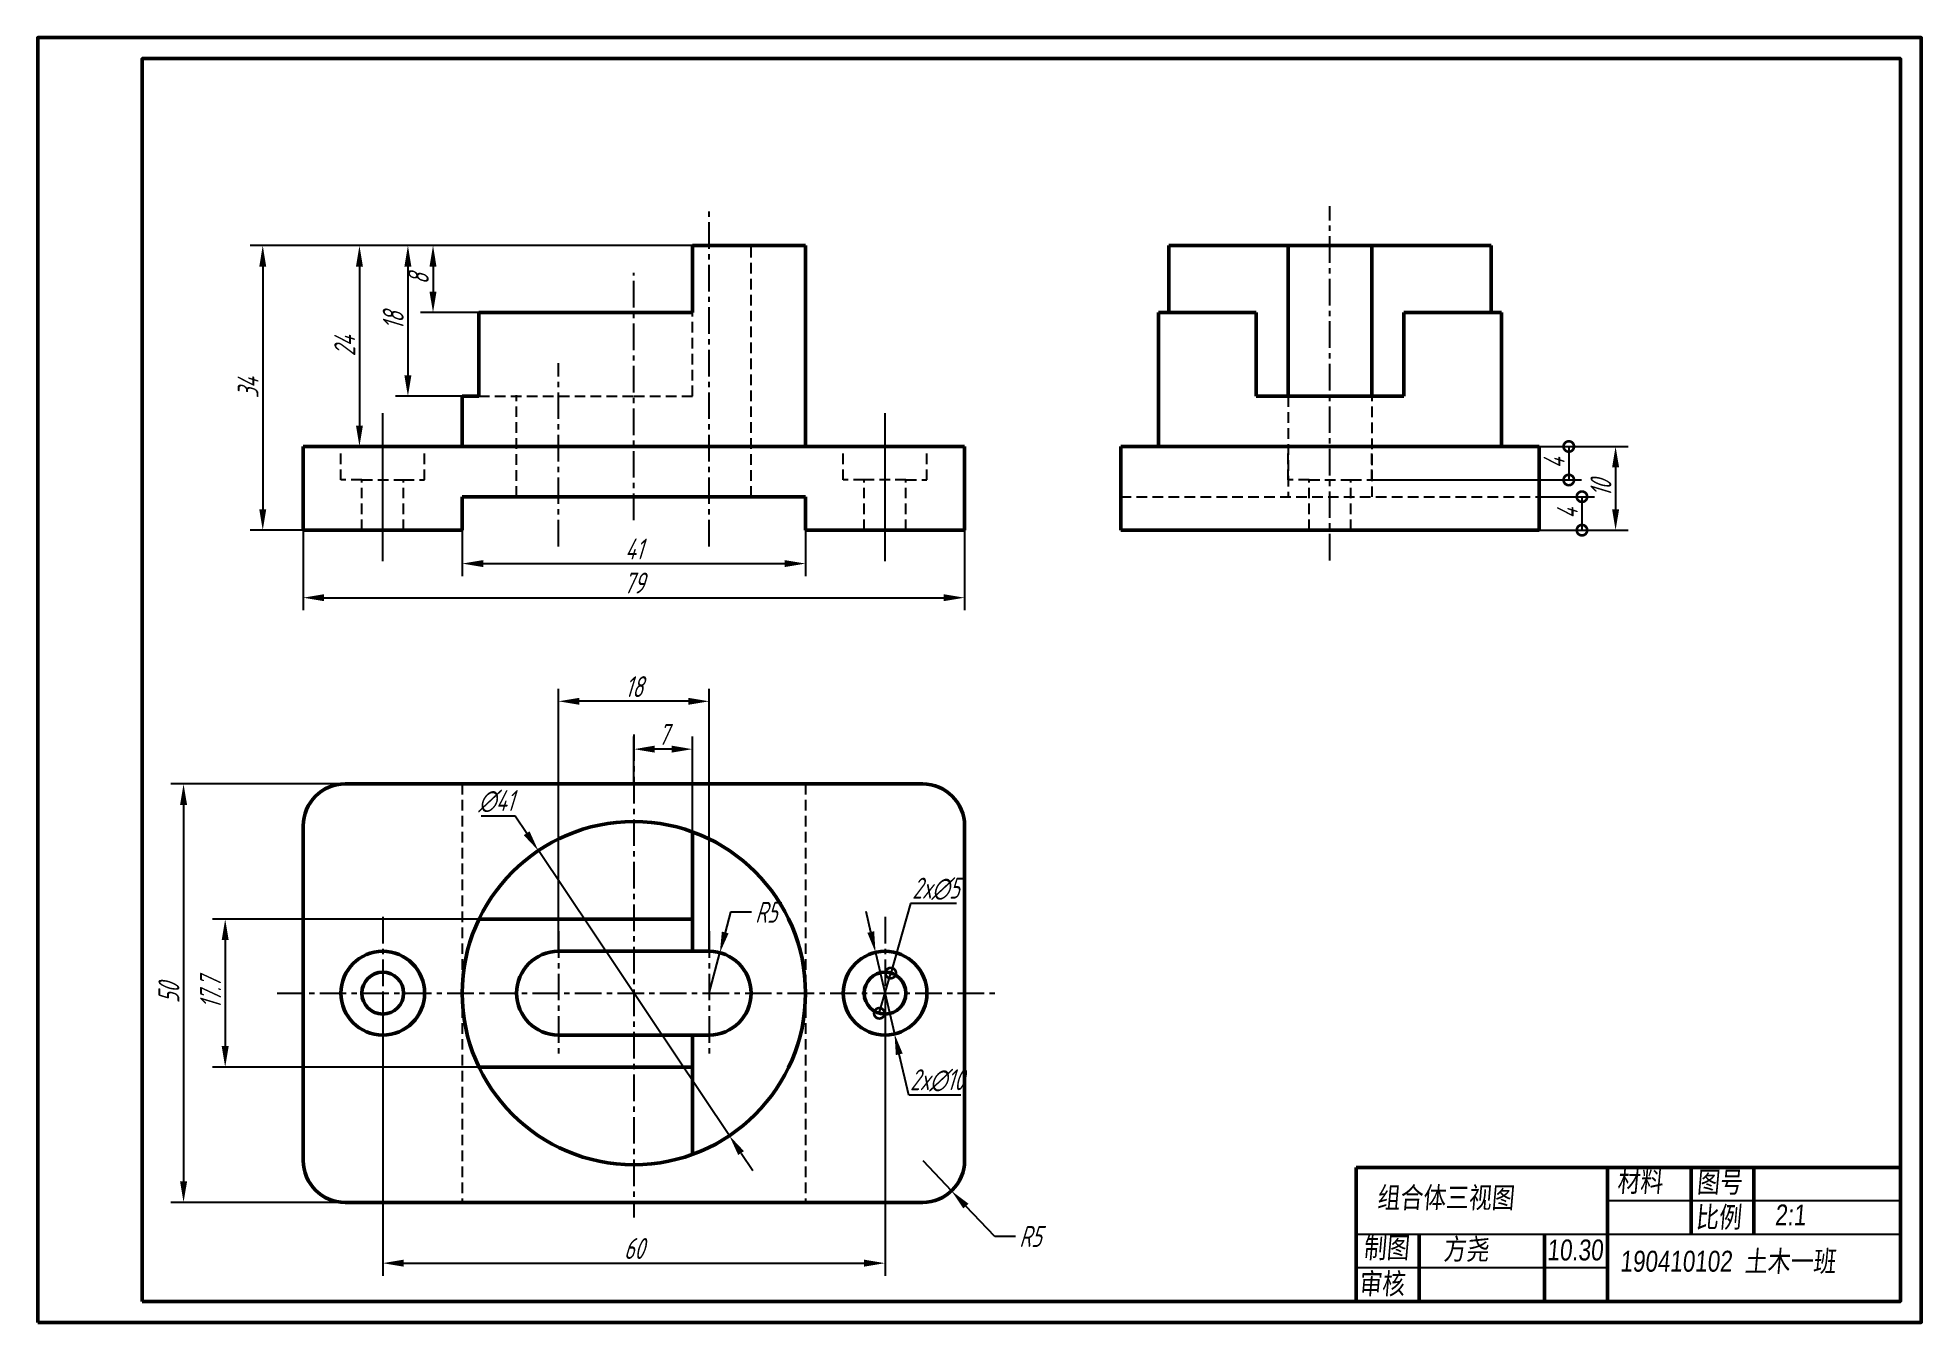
# Model space of a CAD drawing. Header units: millimetres. Extents: x 25 to 475, y 45 to 352.
import ezdxf

# ---------------------------------------------------------------- set-up
doc = ezdxf.new("R2010")
doc.units = ezdxf.units.MM
doc.linetypes.add('CENTERX2', pattern=[101.6, 63.5, -12.7, 12.7, -12.7])
doc.linetypes.add('DASHEDX2', pattern=[38.1, 25.4, -12.7])
doc.layers.get('0').update_dxf_attribs({"lineweight": 50})
for name, color, linetype, lineweight in [('标注', 7, 'Continuous', 25), ('点画线', 7, 'CENTERX2', 25), ('粗实线', 7, 'Continuous', 50), ('细实线。', 7, 'Continuous', 25), ('细虚线', 7, 'DASHEDX2', 25)]:
    doc.layers.add(name, color=color, linetype=linetype, lineweight=lineweight)
doc.styles.add('文5', font='FZFSJW.TTF', dxfattribs={"width": 0.8, "oblique": 5, "height": 5})
doc.styles.add('英5', font='gbeitc.shx', dxfattribs={"width": 0.8, "oblique": 5, "height": 5})
doc.dimstyles.new('fy斜', dxfattribs={"dimtxt": 5, "dimasz": 5, "dimexe": 3, "dimexo": 0, "dimgap": 1, "dimtad": 1, "dimdec": 1, "dimlfac": 0.5, "dimdsep": 46, "dimtxsty": '英5', "dimcen": 2.5, "dimadec": 0, "dimazin": 0, "dimtfac": 1, "dimtdec": 1, "dimtmove": 0, "dimatfit": 3, "dimfxl": 1, "dimlwd": 25, "dimarcsym": 1})
doc.dimstyles.new('fy横', dxfattribs={"dimtxt": 5, "dimasz": 5, "dimexe": 3, "dimexo": 0, "dimgap": 1, "dimtad": 1, "dimtih": 1, "dimtoh": 1, "dimlfac": 0.5, "dimdsep": 46, "dimtxsty": '英5', "dimcen": 2.5, "dimadec": 0, "dimazin": 0, "dimtfac": 1, "dimtmove": 0, "dimatfit": 3, "dimfxl": 1, "dimlwd": 25, "dimarcsym": 1})

# ---------------------------------------------------------------- blocks, each defined once
blk = doc.blocks.new('*D1')
at = {"layer": 'Defpoints', "color": 0, "ltscale": 0.1, "transparency": 16777216}
for p in [(88.43, 234.3), (246.43, 234.3), (246.43, 218.17)]:
    blk.add_point(p, dxfattribs=at)
at = {"layer": '标注', "color": 0, "lineweight": -2, "ltscale": 0.1, "transparency": 16777216}
for p, q in [((88.43, 234.3), (88.43, 215.17)), ((246.43, 234.3), (246.43, 215.17))]:
    blk.add_line(p, q, dxfattribs=at)
at = {"layer": '标注', "color": 0, "lineweight": 25, "ltscale": 0.1, "transparency": 16777216}
blk.add_line((93.43, 218.17), (241.43, 218.17), dxfattribs=at)
at = {"layer": '标注', "color": 0, "ltscale": 0.1, "transparency": 16777216}
for points in [[(93.43, 219), (93.43, 217.34), (88.43, 218.17)], [(241.43, 219), (241.43, 217.34), (246.43, 218.17)]]:
    blk.add_solid(points, dxfattribs=at)
at = {"layer": '标注', "color": 0, "ltscale": 0.1, "transparency": 16777216, "insert": (167.43, 221.67), "char_height": 5, "attachment_point": 5, "style": '英5'}
blk.add_mtext('79', dxfattribs=at)
blk = doc.blocks.new('*D2')
at = {"layer": 'Defpoints', "color": 0, "ltscale": 0.1, "transparency": 16777216}
for p in [(126.43, 234.3), (208.43, 234.3), (208.43, 226.32)]:
    blk.add_point(p, dxfattribs=at)
at = {"layer": '标注', "color": 0, "lineweight": -2, "ltscale": 0.1, "transparency": 16777216}
for p, q in [((126.43, 234.3), (126.43, 223.32)), ((208.43, 234.3), (208.43, 223.32))]:
    blk.add_line(p, q, dxfattribs=at)
at = {"layer": '标注', "color": 0, "lineweight": 25, "ltscale": 0.1, "transparency": 16777216}
blk.add_line((131.43, 226.32), (203.43, 226.32), dxfattribs=at)
at = {"layer": '标注', "color": 0, "ltscale": 0.1, "transparency": 16777216}
for points in [[(131.43, 227.15), (131.43, 225.48), (126.43, 226.32)], [(203.43, 227.15), (203.43, 225.48), (208.43, 226.32)]]:
    blk.add_solid(points, dxfattribs=at)
at = {"layer": '标注', "color": 0, "ltscale": 0.1, "transparency": 16777216, "insert": (167.43, 229.82), "char_height": 5, "attachment_point": 5, "style": '英5'}
blk.add_mtext('41', dxfattribs=at)
blk = doc.blocks.new('*D3')
at = {"layer": 'Defpoints', "color": 0, "ltscale": 0.1, "transparency": 16777216}
for p in [(181.43, 302.3), (119.45, 286.3), (181.43, 286.3)]:
    blk.add_point(p, dxfattribs=at)
at = {"layer": '标注', "color": 0, "lineweight": -2, "ltscale": 0.1, "transparency": 16777216}
for p, q in [((181.43, 302.3), (116.45, 302.3)), ((181.43, 286.3), (116.45, 286.3))]:
    blk.add_line(p, q, dxfattribs=at)
at = {"layer": '标注', "color": 0, "lineweight": 25, "ltscale": 0.1, "transparency": 16777216}
blk.add_line((119.45, 297.3), (119.45, 291.3), dxfattribs=at)
at = {"layer": '标注', "color": 0, "ltscale": 0.1, "transparency": 16777216}
for points in [[(118.61, 297.3), (120.28, 297.3), (119.45, 302.3)], [(118.61, 291.3), (120.28, 291.3), (119.45, 286.3)]]:
    blk.add_solid(points, dxfattribs=at)
at = {"layer": '标注', "color": 0, "ltscale": 0.1, "transparency": 16777216, "insert": (115.95, 294.3), "char_height": 5, "attachment_point": 5, "rotation": 90, "style": '英5'}
blk.add_mtext('8', dxfattribs=at)
blk = doc.blocks.new('*D4')
at = {"layer": 'Defpoints', "color": 0, "ltscale": 0.1, "transparency": 16777216}
for p in [(181.43, 302.3), (113.45, 266.3), (126.43, 266.3)]:
    blk.add_point(p, dxfattribs=at)
at = {"layer": '标注', "color": 0, "lineweight": -2, "ltscale": 0.1, "transparency": 16777216}
for p, q in [((181.43, 302.3), (110.45, 302.3)), ((126.43, 266.3), (110.45, 266.3))]:
    blk.add_line(p, q, dxfattribs=at)
at = {"layer": '标注', "color": 0, "lineweight": 25, "ltscale": 0.1, "transparency": 16777216}
blk.add_line((113.45, 297.3), (113.45, 271.3), dxfattribs=at)
at = {"layer": '标注', "color": 0, "ltscale": 0.1, "transparency": 16777216}
for points in [[(112.61, 297.3), (114.28, 297.3), (113.45, 302.3)], [(112.61, 271.3), (114.28, 271.3), (113.45, 266.3)]]:
    blk.add_solid(points, dxfattribs=at)
at = {"layer": '标注', "color": 0, "ltscale": 0.1, "transparency": 16777216, "insert": (109.95, 284.3), "char_height": 5, "attachment_point": 5, "rotation": 90, "style": '英5'}
blk.add_mtext('18', dxfattribs=at)
blk = doc.blocks.new('*D5')
at = {"layer": 'Defpoints', "color": 0, "ltscale": 0.1, "transparency": 16777216}
for p in [(181.43, 302.3), (101.87, 254.3), (126.43, 254.3)]:
    blk.add_point(p, dxfattribs=at)
at = {"layer": '标注', "color": 0, "lineweight": -2, "ltscale": 0.1, "transparency": 16777216}
for p, q in [((181.43, 302.3), (98.87, 302.3)), ((126.43, 254.3), (98.87, 254.3))]:
    blk.add_line(p, q, dxfattribs=at)
at = {"layer": '标注', "color": 0, "lineweight": 25, "ltscale": 0.1, "transparency": 16777216}
blk.add_line((101.87, 297.3), (101.87, 259.3), dxfattribs=at)
at = {"layer": '标注', "color": 0, "ltscale": 0.1, "transparency": 16777216}
for points in [[(101.04, 297.3), (102.7, 297.3), (101.87, 302.3)], [(101.04, 259.3), (102.7, 259.3), (101.87, 254.3)]]:
    blk.add_solid(points, dxfattribs=at)
at = {"layer": '标注', "color": 0, "ltscale": 0.1, "transparency": 16777216, "insert": (98.37, 278.3), "char_height": 5, "attachment_point": 5, "rotation": 90, "style": '英5'}
blk.add_mtext('24', dxfattribs=at)
blk = doc.blocks.new('*D6')
at = {"layer": 'Defpoints', "color": 0, "ltscale": 0.1, "transparency": 16777216}
for p in [(181.43, 302.3), (78.77, 234.3), (88.43, 234.3)]:
    blk.add_point(p, dxfattribs=at)
at = {"layer": '标注', "color": 0, "lineweight": -2, "ltscale": 0.1, "transparency": 16777216}
for p, q in [((181.43, 302.3), (75.77, 302.3)), ((88.43, 234.3), (75.77, 234.3))]:
    blk.add_line(p, q, dxfattribs=at)
at = {"layer": '标注', "color": 0, "lineweight": 25, "ltscale": 0.1, "transparency": 16777216}
blk.add_line((78.77, 297.3), (78.77, 239.3), dxfattribs=at)
at = {"layer": '标注', "color": 0, "ltscale": 0.1, "transparency": 16777216}
for points in [[(77.94, 297.3), (79.6, 297.3), (78.77, 302.3)], [(77.94, 239.3), (79.6, 239.3), (78.77, 234.3)]]:
    blk.add_solid(points, dxfattribs=at)
at = {"layer": '标注', "color": 0, "ltscale": 0.1, "transparency": 16777216, "insert": (75.27, 268.3), "char_height": 5, "attachment_point": 5, "rotation": 90, "style": '英5'}
blk.add_mtext('34', dxfattribs=at)
blk = doc.blocks.new('*D9')
at = {"layer": 'Defpoints', "color": 0, "ltscale": 0.1, "transparency": 16777216}
for p in [(225.16, 133.4), (229.7, 113.92)]:
    blk.add_point(p, dxfattribs=at)
at = {"layer": '标注', "color": 0, "lineweight": 25, "ltscale": 0.1, "transparency": 16777216}
for p, q in [((224.03, 138.27), (222.89, 143.14)), ((225.16, 133.4), (229.7, 113.92)), ((233.1, 99.31), (230.83, 109.05)), ((245.53, 99.31), (233.1, 99.31))]:
    blk.add_line(p, q, dxfattribs=at)
at = {"layer": '标注', "color": 0, "ltscale": 0.1, "transparency": 16777216}
for points in [[(224.84, 138.46), (223.22, 138.08), (225.16, 133.4)], [(231.64, 109.24), (230.02, 108.86), (229.7, 113.92)]]:
    blk.add_solid(points, dxfattribs=at)
at = {"layer": '标注', "color": 0, "ltscale": 0.1, "transparency": 16777216, "insert": (239.81, 102.81), "char_height": 5, "attachment_point": 5, "style": '英5'}
blk.add_mtext('2x∅10', dxfattribs=at)
blk = doc.blocks.new('_DotSmall')
at = {"color": 0, "linetype": 'ByBlock', "const_width": 0.5}
blk.add_lwpolyline([(-0.0625, 0, 1), (0.0625, 0, 1)], format="xyb", close=True, dxfattribs=at)
blk = doc.blocks.new('*D10')
at = {"layer": 'Defpoints', "color": 0, "ltscale": 0.1, "transparency": 16777216}
for p in [(228.8, 128.47), (226.06, 118.85)]:
    blk.add_point(p, dxfattribs=at)
at = {"layer": '标注', "color": 0, "lineweight": 25, "ltscale": 0.1, "transparency": 16777216}
for p, q in [((233.55, 145.09), (228.8, 128.47)), ((244.54, 145.09), (233.55, 145.09)), ((226.06, 118.85), (228.8, 128.47))]:
    blk.add_line(p, q, dxfattribs=at)
at = {"layer": '标注', "color": 0, "lineweight": 25, "ltscale": 0.1, "transparency": 16777216, "xscale": 5, "yscale": 5, "zscale": 5}
for p, rotation in [((228.8, 128.47), 254.062813991569), ((226.06, 118.85), 74.06281399156902)]:
    blk.add_blockref('_DotSmall', p, dxfattribs=dict(at, rotation=rotation))
at = {"layer": '标注', "color": 0, "ltscale": 0.1, "transparency": 16777216, "insert": (239.55, 148.59), "char_height": 5, "attachment_point": 5, "style": '英5'}
blk.add_mtext('2x∅5', dxfattribs=at)
blk = doc.blocks.new('*D11')
at = {"layer": 'Defpoints', "color": 0, "ltscale": 0.1, "transparency": 16777216}
for p in [(187.98, 133.33), (185.43, 123.66)]:
    blk.add_point(p, dxfattribs=at)
at = {"layer": '标注', "color": 0, "lineweight": 25, "ltscale": 0.1, "transparency": 16777216}
for p, q in [((190.53, 143), (189.26, 138.17)), ((195.53, 143), (190.53, 143)), ((185.43, 123.66), (187.98, 133.33))]:
    blk.add_line(p, q, dxfattribs=at)
at = {"layer": '标注', "color": 0, "ltscale": 0.1, "transparency": 16777216}
blk.add_solid([(188.45, 138.38), (190.06, 137.95), (187.98, 133.33)], dxfattribs=at)
at = {"layer": '标注', "color": 0, "ltscale": 0.1, "transparency": 16777216, "insert": (199.03, 143), "char_height": 5, "attachment_point": 5, "style": '英5'}
blk.add_mtext('R5', dxfattribs=at)
blk = doc.blocks.new('*D12')
at = {"layer": 'Defpoints', "color": 0, "ltscale": 0.1, "transparency": 16777216}
for p in [(149.43, 193.41), (149.43, 133.66), (185.43, 133.66)]:
    blk.add_point(p, dxfattribs=at)
at = {"layer": '标注', "color": 0, "lineweight": -2, "ltscale": 0.1, "transparency": 16777216}
for p, q in [((149.43, 133.66), (149.43, 196.41)), ((185.43, 133.66), (185.43, 196.41))]:
    blk.add_line(p, q, dxfattribs=at)
at = {"layer": '标注', "color": 0, "lineweight": 25, "ltscale": 0.1, "transparency": 16777216}
blk.add_line((180.43, 193.41), (154.43, 193.41), dxfattribs=at)
at = {"layer": '标注', "color": 0, "ltscale": 0.1, "transparency": 16777216}
for points in [[(154.43, 194.24), (154.43, 192.58), (149.43, 193.41)], [(180.43, 194.24), (180.43, 192.58), (185.43, 193.41)]]:
    blk.add_solid(points, dxfattribs=at)
at = {"layer": '标注', "color": 0, "ltscale": 0.1, "transparency": 16777216, "insert": (167.43, 196.91), "char_height": 5, "attachment_point": 5, "style": '英5'}
blk.add_mtext('18', dxfattribs=at)
blk = doc.blocks.new('*D13')
at = {"layer": 'Defpoints', "color": 0, "ltscale": 0.1, "transparency": 16777216}
for p in [(130.43, 141.33), (69.8, 106), (130.43, 106)]:
    blk.add_point(p, dxfattribs=at)
at = {"layer": '标注', "color": 0, "lineweight": -2, "ltscale": 0.1, "transparency": 16777216}
for p, q in [((130.43, 141.33), (66.8, 141.33)), ((130.43, 106), (66.8, 106))]:
    blk.add_line(p, q, dxfattribs=at)
at = {"layer": '标注', "color": 0, "lineweight": 25, "ltscale": 0.1, "transparency": 16777216}
blk.add_line((69.8, 136.33), (69.8, 111), dxfattribs=at)
at = {"layer": '标注', "color": 0, "ltscale": 0.1, "transparency": 16777216}
for points in [[(68.96, 136.33), (70.63, 136.33), (69.8, 141.33)], [(68.96, 111), (70.63, 111), (69.8, 106)]]:
    blk.add_solid(points, dxfattribs=at)
at = {"layer": '标注', "color": 0, "ltscale": 0.1, "transparency": 16777216, "insert": (66.3, 123.66), "char_height": 5, "attachment_point": 5, "rotation": 90, "style": '英5'}
blk.add_mtext('17.7', dxfattribs=at)
blk = doc.blocks.new('*D14')
at = {"layer": 'Defpoints', "color": 0, "ltscale": 0.1, "transparency": 16777216}
for p in [(98.43, 173.66), (59.85, 73.66), (98.43, 73.66)]:
    blk.add_point(p, dxfattribs=at)
at = {"layer": '标注', "color": 0, "lineweight": -2, "ltscale": 0.1, "transparency": 16777216}
for p, q in [((98.43, 173.66), (56.85, 173.66)), ((98.43, 73.66), (56.85, 73.66))]:
    blk.add_line(p, q, dxfattribs=at)
at = {"layer": '标注', "color": 0, "lineweight": 25, "ltscale": 0.1, "transparency": 16777216}
blk.add_line((59.85, 168.66), (59.85, 78.66), dxfattribs=at)
at = {"layer": '标注', "color": 0, "ltscale": 0.1, "transparency": 16777216}
for points in [[(59.02, 168.66), (60.69, 168.66), (59.85, 173.66)], [(59.02, 78.66), (60.69, 78.66), (59.85, 73.66)]]:
    blk.add_solid(points, dxfattribs=at)
at = {"layer": '标注', "color": 0, "ltscale": 0.1, "transparency": 16777216, "insert": (56.35, 123.66), "char_height": 5, "attachment_point": 5, "rotation": 90, "style": '英5'}
blk.add_mtext('50', dxfattribs=at)
blk = doc.blocks.new('*D15')
at = {"layer": 'Defpoints', "color": 0, "ltscale": 0.1, "transparency": 16777216}
for p in [(107.43, 123.66), (227.43, 123.66), (227.43, 59.14)]:
    blk.add_point(p, dxfattribs=at)
at = {"layer": '标注', "color": 0, "lineweight": -2, "ltscale": 0.1, "transparency": 16777216}
for p, q in [((107.43, 123.66), (107.43, 56.14)), ((227.43, 123.66), (227.43, 56.14))]:
    blk.add_line(p, q, dxfattribs=at)
at = {"layer": '标注', "color": 0, "lineweight": 25, "ltscale": 0.1, "transparency": 16777216}
blk.add_line((112.43, 59.14), (222.43, 59.14), dxfattribs=at)
at = {"layer": '标注', "color": 0, "ltscale": 0.1, "transparency": 16777216}
for points in [[(112.43, 59.98), (112.43, 58.31), (107.43, 59.14)], [(222.43, 59.98), (222.43, 58.31), (227.43, 59.14)]]:
    blk.add_solid(points, dxfattribs=at)
at = {"layer": '标注', "color": 0, "ltscale": 0.1, "transparency": 16777216, "insert": (167.43, 62.64), "char_height": 5, "attachment_point": 5, "style": '英5'}
blk.add_mtext('60', dxfattribs=at)
blk = doc.blocks.new('*D16')
at = {"layer": 'Defpoints', "color": 0, "ltscale": 0.1, "transparency": 16777216}
for p in [(383.73, 254.3), (343.73, 246.3), (390.78, 246.3)]:
    blk.add_point(p, dxfattribs=at)
at = {"layer": '标注', "color": 0, "lineweight": -2, "ltscale": 0.1, "transparency": 16777216}
for p, q in [((383.73, 254.3), (393.78, 254.3)), ((343.73, 246.3), (393.78, 246.3))]:
    blk.add_line(p, q, dxfattribs=at)
at = {"layer": '标注', "color": 0, "lineweight": 25, "ltscale": 0.1, "transparency": 16777216}
blk.add_line((390.78, 254.3), (390.78, 246.3), dxfattribs=at)
at = {"layer": '标注', "color": 0, "lineweight": 25, "ltscale": 0.1, "transparency": 16777216, "xscale": 5, "yscale": 5, "zscale": 5}
for p, rotation in [((390.78, 254.3), 90), ((390.78, 246.3), 270)]:
    blk.add_blockref('_DotSmall', p, dxfattribs=dict(at, rotation=rotation))
at = {"layer": '标注', "color": 0, "ltscale": 0.1, "transparency": 16777216, "insert": (387.28, 250.3), "char_height": 5, "attachment_point": 5, "rotation": 90, "style": '英5'}
blk.add_mtext('4', dxfattribs=at)
blk = doc.blocks.new('*D17')
at = {"layer": 'Defpoints', "color": 0, "ltscale": 0.1, "transparency": 16777216}
for p in [(383.73, 242.3), (383.73, 234.3), (393.93, 234.3)]:
    blk.add_point(p, dxfattribs=at)
at = {"layer": '标注', "color": 0, "lineweight": -2, "ltscale": 0.1, "transparency": 16777216}
for p, q in [((383.73, 242.3), (396.93, 242.3)), ((383.73, 234.3), (396.93, 234.3))]:
    blk.add_line(p, q, dxfattribs=at)
at = {"layer": '标注', "color": 0, "lineweight": 25, "ltscale": 0.1, "transparency": 16777216}
blk.add_line((393.93, 242.3), (393.93, 234.3), dxfattribs=at)
at = {"layer": '标注', "color": 0, "lineweight": 25, "ltscale": 0.1, "transparency": 16777216, "xscale": 5, "yscale": 5, "zscale": 5}
for p, rotation in [((393.93, 242.3), 90), ((393.93, 234.3), 270)]:
    blk.add_blockref('_DotSmall', p, dxfattribs=dict(at, rotation=rotation))
at = {"layer": '标注', "color": 0, "ltscale": 0.1, "transparency": 16777216, "insert": (390.43, 238.3), "char_height": 5, "attachment_point": 5, "rotation": 90, "style": '英5'}
blk.add_mtext('4', dxfattribs=at)
blk = doc.blocks.new('*D18')
at = {"layer": 'Defpoints', "color": 0, "ltscale": 0.1, "transparency": 16777216}
for p in [(383.73, 254.3), (383.73, 234.3), (401.96, 234.3)]:
    blk.add_point(p, dxfattribs=at)
at = {"layer": '标注', "color": 0, "lineweight": -2, "ltscale": 0.1, "transparency": 16777216}
for p, q in [((383.73, 254.3), (404.96, 254.3)), ((383.73, 234.3), (404.96, 234.3))]:
    blk.add_line(p, q, dxfattribs=at)
at = {"layer": '标注', "color": 0, "lineweight": 25, "ltscale": 0.1, "transparency": 16777216}
blk.add_line((401.96, 249.3), (401.96, 239.3), dxfattribs=at)
at = {"layer": '标注', "color": 0, "ltscale": 0.1, "transparency": 16777216}
for points in [[(401.13, 249.3), (402.8, 249.3), (401.96, 254.3)], [(401.13, 239.3), (402.8, 239.3), (401.96, 234.3)]]:
    blk.add_solid(points, dxfattribs=at)
at = {"layer": '标注', "color": 0, "ltscale": 0.1, "transparency": 16777216, "insert": (398.46, 244.3), "char_height": 5, "attachment_point": 5, "rotation": 90, "style": '英5'}
blk.add_mtext('10', dxfattribs=at)
blk = doc.blocks.new('*D19')
at = {"layer": 'Defpoints', "color": 0, "ltscale": 0.1, "transparency": 16777216}
for p in [(167.43, 181.97), (167.43, 173.66), (181.43, 162.2)]:
    blk.add_point(p, dxfattribs=at)
at = {"layer": '标注', "color": 0, "lineweight": -2, "ltscale": 0.1, "transparency": 16777216}
for p, q in [((167.43, 173.66), (167.43, 184.97)), ((181.43, 162.2), (181.43, 184.97))]:
    blk.add_line(p, q, dxfattribs=at)
at = {"layer": '标注', "color": 0, "lineweight": 25, "ltscale": 0.1, "transparency": 16777216}
blk.add_line((176.43, 181.97), (172.43, 181.97), dxfattribs=at)
at = {"layer": '标注', "color": 0, "ltscale": 0.1, "transparency": 16777216}
for points in [[(172.43, 182.81), (172.43, 181.14), (167.43, 181.97)], [(176.43, 182.81), (176.43, 181.14), (181.43, 181.97)]]:
    blk.add_solid(points, dxfattribs=at)
at = {"layer": '标注', "color": 0, "ltscale": 0.1, "transparency": 16777216, "insert": (174.43, 185.47), "char_height": 5, "attachment_point": 5, "style": '英5'}
blk.add_mtext('7', dxfattribs=at)
blk = doc.blocks.new('*D20')
at = {"layer": 'Defpoints', "color": 0, "ltscale": 0.1, "transparency": 16777216}
for p in [(236.43, 83.66), (243.31, 76.41)]:
    blk.add_point(p, dxfattribs=at)
at = {"layer": '标注', "color": 0, "lineweight": 25, "ltscale": 0.1, "transparency": 16777216}
for p, q in [((236.43, 83.66), (243.31, 76.41)), ((253.64, 65.52), (246.75, 72.78)), ((258.64, 65.52), (253.64, 65.52))]:
    blk.add_line(p, q, dxfattribs=at)
at = {"layer": '标注', "color": 0, "ltscale": 0.1, "transparency": 16777216}
blk.add_solid([(247.36, 73.35), (246.15, 72.21), (243.31, 76.41)], dxfattribs=at)
at = {"layer": '标注', "color": 0, "ltscale": 0.1, "transparency": 16777216, "insert": (262.13, 65.52), "char_height": 5, "attachment_point": 5, "style": '英5'}
blk.add_mtext('R5', dxfattribs=at)
blk = doc.blocks.new('*D21')
at = {"layer": 'Defpoints', "color": 0, "ltscale": 0.1, "transparency": 16777216}
for p in [(144.61, 157.72), (190.25, 89.6)]:
    blk.add_point(p, dxfattribs=at)
at = {"layer": '标注', "color": 0, "lineweight": 25, "ltscale": 0.1, "transparency": 16777216}
for p, q in [((130.96, 166.03), (139.04, 166.03)), ((139.04, 166.03), (141.82, 161.88)), ((190.25, 89.6), (144.61, 157.72)), ((193.04, 85.45), (195.82, 81.3))]:
    blk.add_line(p, q, dxfattribs=at)
at = {"layer": '标注', "color": 0, "ltscale": 0.1, "transparency": 16777216}
for points in [[(142.51, 162.34), (141.13, 161.41), (144.61, 157.72)], [(193.73, 85.91), (192.35, 84.99), (190.25, 89.6)]]:
    blk.add_solid(points, dxfattribs=at)
at = {"layer": '标注', "color": 0, "ltscale": 0.1, "transparency": 16777216, "insert": (134.5, 169.53), "char_height": 5, "attachment_point": 5, "style": '英5'}
blk.add_mtext('∅41', dxfattribs=at)

msp = doc.modelspace()

# ---------------------------------------------------------------- linework, layer by layer
at = {"layer": '点画线', "ltscale": 0.1}
for p, q in [((185.43, 230.411), (185.43, 310.698)), ((333.729, 227.063), (333.729, 311.762)), ((167.43, 236.714), (167.43, 295.828)), ((149.43, 230.411), (149.43, 274.243)), ((167.43, 185.504), (167.43, 70.061)), ((107.43, 141.875), (107.43, 106.739)), ((227.43, 141.875), (227.43, 106.739)), ((149.43, 138.467), (149.43, 108.061)), ((185.43, 138.467), (185.43, 108.061)), ((82.222, 123.663), (254.601, 123.663))]:
    msp.add_line(p, q, dxfattribs=at)
at = {"layer": '点画线'}
for p, q in [((107.43, 226.915), (107.43, 262.249)), ((227.43, 226.915), (227.43, 262.249))]:
    msp.add_line(p, q, dxfattribs=at)
at = {"layer": '粗实线'}
for p, q in [((181.43, 286.301), (181.43, 302.301)), ((181.43, 302.301), (208.43, 302.301)), ((208.43, 302.301), (208.43, 254.301)), ((130.43, 266.301), (130.43, 286.301)), ((130.43, 286.301), (167.43, 286.301)), ((167.43, 286.301), (181.43, 286.301)), ((126.43, 254.301), (126.43, 266.301)), ((126.43, 266.301), (130.43, 266.301)), ((208.43, 254.301), (208.43, 266.301)), ((167.43, 254.301), (88.43, 254.301)), ((88.43, 254.301), (88.43, 234.301)), ((208.43, 254.301), (167.43, 254.301)), ((208.43, 254.301), (246.43, 254.301)), ((246.43, 254.301), (246.43, 234.301)), ((126.43, 234.301), (126.43, 242.301)), ((126.43, 242.301), (167.43, 242.301)), ((167.43, 242.301), (208.43, 242.301)), ((208.43, 234.301), (208.43, 242.301)), ((88.43, 234.301), (126.43, 234.301)), ((107.43, 234.301), (102.43, 234.301)), ((246.43, 234.301), (208.43, 234.301)), ((227.43, 234.301), (232.43, 234.301)), ((167.43, 173.663), (98.43, 173.663)), ((236.43, 173.663), (167.43, 173.663)), ((88.43, 163.663), (88.43, 83.663)), ((181.43, 162.198), (181.43, 133.663)), ((246.43, 83.663), (246.43, 163.663)), ((130.43, 141.326), (181.43, 141.326)), ((149.43, 133.663), (167.43, 133.663)), ((167.43, 133.663), (185.43, 133.663)), ((185.43, 113.663), (149.43, 113.663)), ((181.43, 85.127), (181.43, 113.663)), ((130.43, 105.999), (181.43, 105.999)), ((470, 82), (340, 82)), ((340, 82), (340, 50)), ((400, 82), (400, 50)), ((420, 66), (420, 82)), ((435, 66), (435, 82)), ((470, 50), (470, 82)), ((98.43, 73.663), (236.43, 73.663)), ((355, 65.819), (355, 50)), ((385, 66), (385, 50)), ((470, 50), (340, 50)), ((340, 50), (470, 50))]:
    msp.add_line(p, q, dxfattribs=at)
at = {"layer": '粗实线', "ltscale": 0.1}
for p, q in [((295.193, 302.301), (372.265, 302.301)), ((295.193, 286.301), (295.193, 302.301)), ((323.729, 266.301), (323.729, 302.301)), ((343.729, 266.301), (343.729, 302.301)), ((372.265, 286.301), (372.265, 302.301)), ((292.729, 286.301), (316.065, 286.301)), ((292.729, 254.301), (292.729, 286.301)), ((316.065, 266.301), (316.065, 286.301)), ((351.392, 266.301), (351.392, 286.301)), ((351.392, 286.301), (374.729, 286.301)), ((374.729, 254.301), (374.729, 286.301)), ((316.065, 266.301), (351.392, 266.301)), ((283.729, 234.301), (283.729, 254.301)), ((283.729, 254.301), (383.729, 254.301)), ((383.729, 234.301), (383.729, 254.301)), ((283.729, 234.301), (383.729, 234.301)), ((283.729, 234.301), (333.729, 234.301))]:
    msp.add_line(p, q, dxfattribs=at)
at = {"layer": '粗实线'}
for points in [[(25, 45), (475, 45), (475, 352), (25, 352)], [(50, 50), (470, 50), (470, 347), (50, 347)]]:
    msp.add_lwpolyline(points, close=True, dxfattribs=at)
for centre, radius in [((167.43, 123.663), 41), ((107.43, 123.663), 10), ((227.43, 123.663), 10), ((107.43, 123.663), 5), ((227.43, 123.663), 5)]:
    msp.add_circle(centre, radius, dxfattribs=at)
for centre, start, end in [((98.43, 163.663), 90, 180), ((236.43, 163.663), 0, 90), ((149.43, 123.663), 90, 270), ((185.43, 123.663), 270, 90), ((98.43, 83.663), 180, 270), ((236.43, 83.663), 270, 0)]:
    msp.add_arc(centre, 10, start, end, dxfattribs=at)
at = {"layer": '细实线。', "ltscale": 0.1}
msp.add_line((167.43, 141.326), (167.43, 138.861), dxfattribs=at)
at = {"layer": '细实线。'}
for p, q in [((470, 74), (400, 74)), ((470, 66), (340, 66)), ((400, 58), (340, 58))]:
    msp.add_line(p, q, dxfattribs=at)
at = {"layer": '细虚线', "ltscale": 0.1}
for p, q in [((195.43, 242.301), (195.43, 302.301)), ((181.43, 266.301), (181.43, 286.301)), ((130.43, 266.301), (167.43, 266.301)), ((139.43, 242.301), (139.43, 266.585)), ((167.43, 266.301), (181.43, 266.301)), ((323.729, 266.301), (323.729, 242.301)), ((343.729, 267.636), (343.729, 242.301)), ((97.43, 246.301), (97.43, 254.301)), ((117.43, 246.301), (117.43, 254.301)), ((217.43, 246.301), (217.43, 254.301)), ((237.43, 246.301), (237.43, 254.301)), ((323.729, 246.301), (323.729, 254.301)), ((343.729, 246.301), (343.729, 254.301)), ((102.43, 246.301), (97.43, 246.301)), ((102.43, 234.301), (102.43, 246.301)), ((102.43, 246.301), (112.43, 246.301)), ((112.43, 234.301), (112.43, 246.301)), ((112.43, 246.301), (117.43, 246.301)), ((222.43, 246.301), (217.43, 246.301)), ((222.43, 234.301), (222.43, 246.301)), ((232.43, 246.301), (222.43, 246.301)), ((232.43, 234.301), (232.43, 246.301)), ((232.43, 246.301), (237.43, 246.301)), ((328.729, 246.301), (323.729, 246.301)), ((328.729, 234.301), (328.729, 246.301)), ((328.729, 246.301), (338.729, 246.301)), ((338.729, 234.301), (338.729, 246.301)), ((338.729, 246.301), (343.729, 246.301)), ((283.729, 242.301), (383.729, 242.301)), ((126.43, 173.663), (126.43, 73.663)), ((208.43, 173.663), (208.43, 73.663))]:
    msp.add_line(p, q, dxfattribs=at)

# ---------------------------------------------------------------- texts
at = {"layer": '标注', "ltscale": 0.1, "style": '文5', "oblique": 5, "width": 0.8}
msp.add_text('10.30', height=5, dxfattribs=at).set_placement((385.536, 59.793))
at = {"layer": '粗实线', "ltscale": 0.1, "style": '文5', "oblique": 5, "width": 0.8}
for s, p in [('组合体三视图', (344.955, 72.332)), ('2:1', (439.957, 68.157))]:
    msp.add_text(s, height=5, dxfattribs=at).set_placement(p)
at = {"layer": '细实线。', "style": '文5', "oblique": 5, "width": 0.8}
for s, p in [('材料', (402.311, 76.224)), ('图号', (421.309, 76.027)), ('比例', (421.054, 67.648)), ('制图', (341.696, 60.371)), ('方尧', (360.775, 60.001)), ('190410102  土木一班', (402.975, 57.102)), ('审核', (340.629, 51.756))]:
    msp.add_text(s, height=5, dxfattribs=at).set_placement(p)

# ---------------------------------------------------------------- dimensions: what is measured, and where the dimension line sits
at = {"layer": '标注', "ltscale": 0.1}
for base, p1, p2, picture, middle in [((78.769, 234.301), (181.43, 302.301), (88.43, 234.301), '*D6', (75.269, 268.301)), ((101.87, 254.301), (181.43, 302.301), (126.43, 254.301), '*D5', (98.37, 278.301)), ((113.446, 266.301), (181.43, 302.301), (126.43, 266.301), '*D4', (109.946, 284.301)), ((401.963, 234.301), (383.729, 254.301), (383.729, 234.301), '*D18', (398.463, 244.301)), ((59.854, 73.663), (98.43, 173.663), (98.43, 73.663), '*D14', (56.354, 123.663)), ((69.795, 105.999), (130.43, 141.326), (130.43, 105.999), '*D13', (66.295, 123.663))]:
    dim = msp.add_linear_dim(base=base, p1=p1, p2=p2, angle=90, dimstyle='fy斜', dxfattribs=at)
    dim.commit()
    dim.dimension.update_dxf_attribs({"geometry": picture, "text_midpoint": middle})
dim = msp.add_aligned_dim(p1=(181.43, 302.301), p2=(181.43, 286.301), distance=-61.984, dimstyle='fy斜', dxfattribs=at)
dim.commit()
dim.dimension.update_dxf_attribs({"geometry": '*D3', "text_midpoint": (115.946, 294.301)})
for base, p1, p2, picture, middle in [((390.784, 246.301), (383.729, 254.301), (343.729, 246.301), '*D16', (387.284, 250.301)), ((393.935, 234.301), (383.729, 242.301), (383.729, 234.301), '*D17', (390.435, 238.301))]:
    dim = msp.add_linear_dim(base=base, p1=p1, p2=p2, angle=90, dimstyle='fy斜', override={"dimblk1": 'DotSmall', "dimblk2": 'DotSmall', "dimsah": 1}, dxfattribs=at)
    dim.commit()
    dim.dimension.update_dxf_attribs({"geometry": picture, "text_midpoint": middle})
for base, p1, p2, dimstyle, picture, middle in [((246.43, 218.168), (88.43, 234.301), (246.43, 234.301), 'fy横', '*D1', (167.43, 221.668)), ((208.43, 226.318), (126.43, 234.301), (208.43, 234.301), 'fy横', '*D2', (167.43, 229.818)), ((149.43, 193.409), (185.43, 133.663), (149.43, 133.663), 'fy横', '*D12', (167.43, 196.909)), ((167.43, 181.974), (181.43, 162.198), (167.43, 173.663), 'fy斜', '*D19', (174.43, 185.474)), ((227.43, 59.145), (107.43, 123.663), (227.43, 123.663), 'fy斜', '*D15', (167.43, 62.645))]:
    dim = msp.add_linear_dim(base=base, p1=p1, p2=p2, dimstyle=dimstyle, dxfattribs=at)
    dim.commit()
    dim.dimension.update_dxf_attribs({"geometry": picture, "text_midpoint": middle})
dim = msp.add_diameter_dim_2p(p1=(190.255, 89.603), p2=(144.605, 157.722), dimstyle='fy横', dxfattribs=at)
dim.commit()
dim.dimension.update_dxf_attribs({"geometry": '*D21', "text_midpoint": (134.499, 169.529)})
dim = msp.add_diameter_dim_2p(p1=(226.057, 118.855), p2=(228.803, 128.47), text='2x<>', dimstyle='fy横', override={"dimblk1": 'DotSmall', "dimblk2": 'DotSmall', "dimsah": 1}, dxfattribs=at)
dim.commit()
dim.dimension.update_dxf_attribs({"geometry": '*D10', "text_midpoint": (239.546, 145.089), "dimtype": 163})
for center, mpoint, picture, middle in [((185.43, 123.663), (187.982, 133.331), '*D11', (199.032, 143)), ((236.43, 83.663), (243.312, 76.408), '*D20', (262.133, 65.525))]:
    dim = msp.add_radius_dim(center=center, mpoint=mpoint, dimstyle='fy横', dxfattribs=at)
    dim.commit()
    dim.dimension.update_dxf_attribs({"geometry": picture, "text_midpoint": middle})
dim = msp.add_diameter_dim_2p(p1=(225.162, 133.402), p2=(229.698, 113.923), text='2x<>', dimstyle='fy横', dxfattribs=at)
dim.commit()
dim.dimension.update_dxf_attribs({"geometry": '*D9', "text_midpoint": (239.815, 102.814)})

doc.saveas('drawing.dxf')
